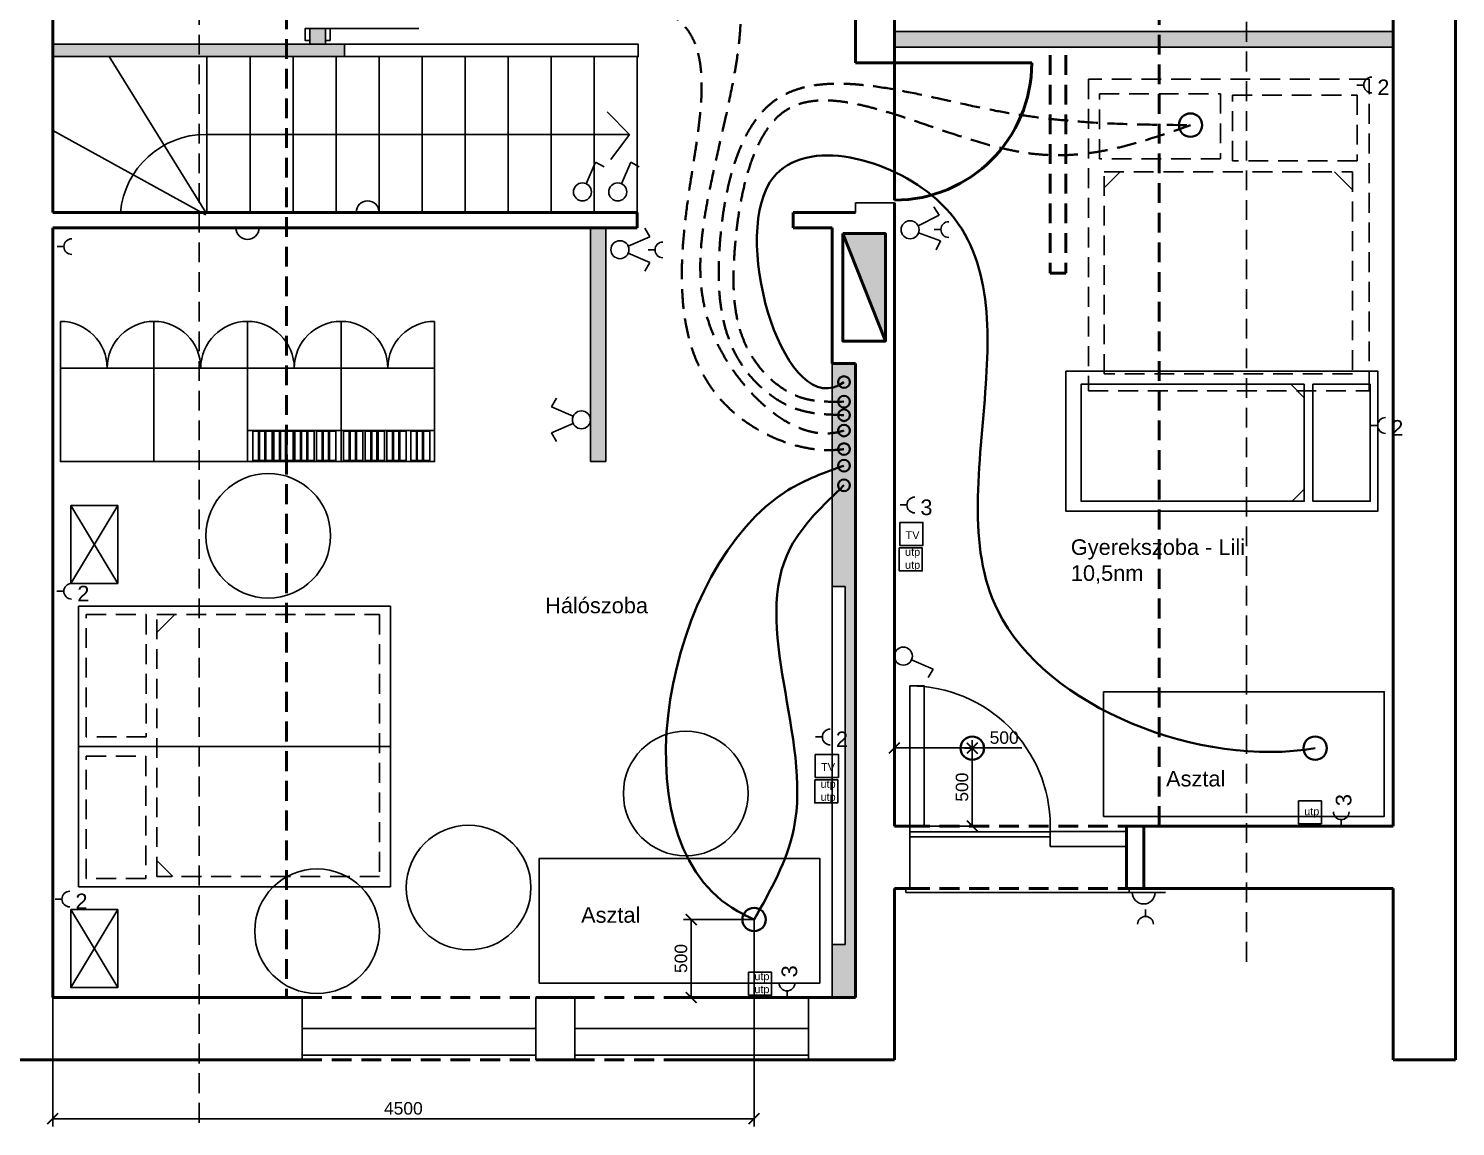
# Model space of a CAD drawing. Header units: metres. Extents: x -98677 to 89321, y -16450 to 242692.
# Drawn here: x -44945 to -35790, y 78411 to 85460 of the extents above; entities that cross this region are included whole.
import ezdxf

# ---------------------------------------------------------------- set-up
doc = ezdxf.new("R2010")
doc.units = ezdxf.units.M
doc.header["$LTSCALE"] = 0.001
doc.linetypes.add('DASHED', pattern=[19.05, 12.7, -6.35])
for name, color, linetype, lineweight in [('ajtók', 7, 'Continuous', 25), ('gépészet - be légtechnika', 6, 'Continuous', 40), ('külső fal', 7, 'Continuous', 50), ('külső fal - sz', 7, 'DASHED', 50), ('szekrény', 251, 'Continuous', 25)]:
    doc.layers.add(name, color=color, linetype=linetype, lineweight=lineweight)
for name, color, linetype in [('fűtés', 8, 'Continuous'), ('gépészet - kapcsolók', 4, 'Continuous'), ('gépészet - villany', 6, 'Continuous'), ('lépcső', 170, 'Continuous'), ('Méret', 7, 'Continuous'), ('szerk', 70, 'Continuous'), ('újfal', 1, 'Continuous'), ('újfal - gipszkarton', 1, 'Continuous'), ('újfal - gipszkarton - sraff', 9, 'Continuous')]:
    doc.layers.add(name, color=color, linetype=linetype)
doc.layers.add('gépészet - elsz. légtechnika', color=7, linetype='Continuous', lineweight=40, true_color=0x890089)
doc.styles.add('dada', font='arial.ttf', dxfattribs={"height": 80})
doc.dimstyles.new('kicsi folyamatos', dxfattribs={"dimscale": 100, "dimtxt": 1, "dimasz": 0.7, "dimexe": 0.5, "dimexo": 0, "dimgap": 0.25, "dimtad": 1, "dimtxsty": 'dada', "dimblk1": 'ARCHTICK', "dimblk2": 'ARCHTICK', "dimsah": 1, "dimcen": 2.5, "dimadec": 0, "dimazin": 0, "dimtfac": 1, "dimtmove": 0, "dimatfit": 3, "dimldrblk": 'ARCHTICK', "dimfxl": 1, "dimarcsym": 0})

# ---------------------------------------------------------------- blocks, each defined once
blk = doc.blocks.new('Fali lámpa')
at = {"layer": 'gépészet - villany', "ltscale": 10000}
blk.add_line((-139.1, 0), (139.1, 0), dxfattribs=at)
blk.add_arc((0, 0), 73.7, 0, 180, dxfattribs=at)
blk = doc.blocks.new('Villany - kapcsoló')
at = {"layer": 'gépészet - kapcsolók', "ltscale": 10000}
for p, q in [((-248.9, 84.5), (-218, 139.8)), ((-110.8, 24.7), (-248.9, 84.5))]:
    blk.add_line(p, q, dxfattribs=at)
blk.add_circle((-57.8, 1.7), 57.8, dxfattribs=at)
blk = doc.blocks.new('Villany - kapcsoló 2 sarkú')
at = {"layer": 'gépészet - kapcsolók', "ltscale": 10000}
for p, q in [((-248.9, 83.8), (-218, 139.1)), ((-110.8, 24), (-248.9, 83.8)), ((-110.8, -22), (-248.9, -81.8)), ((-248.9, -81.8), (-218, -137.1))]:
    blk.add_line(p, q, dxfattribs=at)
blk.add_circle((-57.8, 1), 57.8, dxfattribs=at)
blk = doc.blocks.new('Villany - konector')
at = {"layer": 'gépészet - kapcsolók', "ltscale": 10000}
blk.add_line((-50.5, 0), (-94.3, 0), dxfattribs=at)
blk.add_arc((0, 0), 50.5, 90, 270, dxfattribs=at)
at = {"layer": 'gépészet - villany', "ltscale": 10000, "style": 'dada'}
blk.add_attdef('DARAB', (36.1, -64.9), '', height=100, dxfattribs=at)
blk = doc.blocks.new('Villany - UTP dupla')
at = {"layer": 'gépészet - kapcsolók', "ltscale": 10000}
blk.add_lwpolyline([(-147.8, 0), (0, 0), (0, -147.8), (-147.8, -147.8)], close=True, dxfattribs=at)
at = {"layer": 'gépészet - kapcsolók', "ltscale": 10000, "insert": (-110.8, -1.2), "char_height": 50, "width": 107.62, "attachment_point": 1, "style": 'dada'}
blk.add_mtext('utp\\Putp', dxfattribs=at)
blk = doc.blocks.new('Villany - TV')
at = {"layer": 'gépészet - kapcsolók', "ltscale": 10000}
blk.add_lwpolyline([(-147.8, 0), (0, 0), (0, -147.8), (-147.8, -147.8)], close=True, dxfattribs=at)
at = {"layer": 'gépészet - kapcsolók', "ltscale": 10000, "insert": (-110.8, -56.4), "char_height": 50, "width": 107.62, "attachment_point": 1, "style": 'dada'}
blk.add_mtext('TV', dxfattribs=at)
blk = doc.blocks.new('Villany - UTP')
at = {"layer": 'gépészet - kapcsolók', "ltscale": 10000}
blk.add_lwpolyline([(-147.8, 0), (0, 0), (0, -147.8), (-147.8, -147.8)], close=True, dxfattribs=at)
at = {"layer": 'gépészet - kapcsolók', "ltscale": 10000, "insert": (-110.8, -43.6), "char_height": 50, "width": 107.62, "attachment_point": 1, "style": 'dada'}
blk.add_mtext('utp', dxfattribs=at)
blk = doc.blocks.new('_ArchTick')
at = {"color": 0, "linetype": 'ByBlock', "const_width": 0.15}
blk.add_lwpolyline([(-0.5, -0.5), (0.5, 0.5)], dxfattribs=at)
blk = doc.blocks.new('*D126')
at = {"layer": 'Defpoints', "color": 0, "ltscale": 10000}
for p in [(-40289.8, 79739.8), (-44789.8, 79239.8), (-44789.8, 78461.4)]:
    blk.add_point(p, dxfattribs=at)
at = {"layer": 'Méret', "color": 0, "lineweight": -2, "ltscale": 10000}
for p, q in [((-40289.8, 79739.8), (-40289.8, 78411.4)), ((-44789.8, 79239.8), (-44789.8, 78411.4)), ((-40289.8, 78461.4), (-44789.8, 78461.4))]:
    blk.add_line(p, q, dxfattribs=at)
at = {"layer": 'Méret', "color": 0, "lineweight": -2, "ltscale": 10000, "xscale": 70, "yscale": 70, "zscale": 70, "rotation": 180}
blk.add_blockref('_ArchTick', (-44789.8, 78461.4), dxfattribs=at)
at = {"layer": 'Méret', "color": 0, "lineweight": -2, "ltscale": 10000, "xscale": 70, "yscale": 70, "zscale": 70}
blk.add_blockref('_ArchTick', (-40289.8, 78461.4), dxfattribs=at)
at = {"layer": 'Méret', "color": 0, "ltscale": 10000, "insert": (-42539.8, 78527.3), "char_height": 80, "attachment_point": 5, "style": 'dada'}
blk.add_mtext('4500', dxfattribs=at)
blk = doc.blocks.new('*D127')
at = {"layer": 'Defpoints', "color": 0, "ltscale": 10000}
for p in [(-40693, 79739.8), (-40289.8, 79739.8), (-40448.9, 79239.8)]:
    blk.add_point(p, dxfattribs=at)
at = {"layer": 'Méret', "color": 0, "lineweight": -2, "ltscale": 10000}
for p, q in [((-40289.8, 79739.8), (-40743, 79739.8)), ((-40693, 79239.8), (-40693, 79739.8)), ((-40448.9, 79239.8), (-40743, 79239.8))]:
    blk.add_line(p, q, dxfattribs=at)
at = {"layer": 'Méret', "color": 0, "lineweight": -2, "ltscale": 10000, "xscale": 70, "yscale": 70, "zscale": 70}
for p, rotation in [((-40693, 79739.8), 90), ((-40693, 79239.8), 270)]:
    blk.add_blockref('_ArchTick', p, dxfattribs=dict(at, rotation=rotation))
at = {"layer": 'Méret', "color": 0, "ltscale": 10000, "insert": (-40758.8, 79489.8), "char_height": 80, "attachment_point": 5, "rotation": 90, "style": 'dada'}
blk.add_mtext('500', dxfattribs=at)
blk = doc.blocks.new('*D131')
at = {"layer": 'Defpoints', "color": 0, "ltscale": 10000}
for p in [(-38889.8, 80839.8), (-38889.8, 80839.8), (-39389.8, 80339.8)]:
    blk.add_point(p, dxfattribs=at)
at = {"layer": 'Méret', "color": 0, "lineweight": -2, "ltscale": 10000}
for p, q in [((-38889.8, 80839.8), (-38939.8, 80839.8)), ((-38889.8, 80339.8), (-38889.8, 80839.8)), ((-39389.8, 80339.8), (-38839.8, 80339.8))]:
    blk.add_line(p, q, dxfattribs=at)
at = {"layer": 'Méret', "color": 0, "lineweight": -2, "ltscale": 10000, "xscale": 70, "yscale": 70, "zscale": 70}
for p, rotation in [((-38889.8, 80839.8), 90), ((-38889.8, 80339.8), 270)]:
    blk.add_blockref('_ArchTick', p, dxfattribs=dict(at, rotation=rotation))
at = {"layer": 'Méret', "color": 0, "ltscale": 10000, "insert": (-38955.6, 80589.8), "char_height": 80, "attachment_point": 5, "rotation": 90, "style": 'dada'}
blk.add_mtext('500', dxfattribs=at)
blk = doc.blocks.new('*D132')
at = {"layer": 'Defpoints', "color": 0, "ltscale": 10000}
for p in [(-39389.8, 80841.6), (-38889.8, 80839.8), (-39389.8, 80339.8)]:
    blk.add_point(p, dxfattribs=at)
at = {"layer": 'Méret', "color": 0, "lineweight": -2, "ltscale": 10000}
for p, q in [((-39389.8, 80339.8), (-39389.8, 80891.6)), ((-38889.8, 80841.6), (-39389.8, 80841.6)), ((-38889.8, 80839.8), (-38889.8, 80891.6)), ((-38889.8, 80841.6), (-38571.9, 80841.6))]:
    blk.add_line(p, q, dxfattribs=at)
at = {"layer": 'Méret', "color": 0, "lineweight": -2, "ltscale": 10000, "xscale": 70, "yscale": 70, "zscale": 70, "rotation": 180}
blk.add_blockref('_ArchTick', (-39389.8, 80841.6), dxfattribs=at)
at = {"layer": 'Méret', "color": 0, "lineweight": -2, "ltscale": 10000, "xscale": 70, "yscale": 70, "zscale": 70}
blk.add_blockref('_ArchTick', (-38889.8, 80841.6), dxfattribs=at)
at = {"layer": 'Méret', "color": 0, "ltscale": 10000, "insert": (-38685.2, 80907.5), "char_height": 80, "attachment_point": 5, "style": 'dada'}
blk.add_mtext('500', dxfattribs=at)

msp = doc.modelspace()

# ---------------------------------------------------------------- hatches: boundary and pattern name
at = {"layer": 'külső fal', "ltscale": 10000}
msp.add_hatch(color=256, dxfattribs=at).paths.add_polyline_path([(-39721.016, 84143.582), (-39446.671, 84143.582), (-39446.671, 83453.094)])
at = {"layer": 'újfal - gipszkarton - sraff', "ltscale": 10000}
h = msp.add_hatch(color=256, dxfattribs=at)
h.paths.add_polyline_path([(-44789.787, 85279.815), (-43289.787, 85279.815), (-43289.787, 85358.766), (-44789.787, 85358.766)])
h.paths.add_polyline_path([(-43289.787, 85279.815), (-43188.311, 85279.815), (-42917.278, 85279.815), (-42917.278, 85358.766), (-43039.787, 85358.766), (-43139.787, 85358.766), (-43289.787, 85358.766)])
h.paths.add_polyline_path([(-43039.787, 85358.766), (-43039.787, 85379.815), (-43039.787, 85383.858), (-43039.787, 85459.815), (-43139.787, 85459.815), (-43139.787, 85383.858), (-43139.787, 85379.815), (-43139.787, 85358.766)])
h = msp.add_hatch(color=256, dxfattribs=at)
h.paths.add_polyline_path([(-37689.787, 85339.815), (-37689.787, 85439.815), (-39389.787, 85439.815), (-39389.787, 85339.815)])
h.paths.add_polyline_path([(-37129.787, 85339.815), (-36189.787, 85339.815), (-36189.787, 85439.815), (-37129.787, 85439.815)])
h.paths.add_polyline_path([(-37689.787, 85339.815), (-37129.787, 85339.815), (-37129.787, 85439.815), (-37689.787, 85439.815)])
for points in [[(-41339.787, 82679.815), (-41239.787, 82679.815), (-41239.787, 84179.815), (-41339.787, 84179.815)], [(-39789.787, 79239.815), (-39789.787, 79578.587), (-39705.636, 79578.587), (-39705.636, 81877.151), (-39789.787, 81877.151), (-39789.787, 83309.926), (-39639.787, 83309.926), (-39639.787, 79239.815)]]:
    msp.add_hatch(color=256, dxfattribs=at).paths.add_polyline_path(points)

# ---------------------------------------------------------------- linework, layer by layer
at = {"layer": 'ajtók', "ltscale": 10000}
msp.add_line((-43039.787, 85459.815), (-42439.787, 85459.815), dxfattribs=at)
at = {"layer": 'ajtók'}
for p, q in [((-39289.787, 80339.815), (-39289.787, 81239.815)), ((-39289.787, 80339.815), (-39289.787, 79939.815)), ((-38389.787, 80302.653), (-39289.787, 80302.653)), ((-38389.787, 80208.117), (-38389.787, 80339.815)), ((-38389.787, 80270.15), (-38389.787, 80339.815)), ((-37899.787, 80304.364), (-38389.787, 80304.364)), ((-37899.787, 80239.25), (-37899.787, 80304.364)), ((-39289.787, 80270.15), (-38389.787, 80270.15)), ((-38389.787, 80208.117), (-37899.787, 80208.117)), ((-39316.83, 79914.322), (-39316.83, 79939.815)), ((-37882.54, 79914.322), (-37882.54, 79939.815)), ((-37882.54, 79914.322), (-39316.83, 79914.322)), ((-43189.787, 78839.815), (-43189.787, 79239.815)), ((-41689.787, 79239.815), (-41689.787, 78839.815)), ((-41439.787, 78839.815), (-41439.787, 79239.815)), ((-39939.787, 79239.815), (-39939.787, 78839.815))]:
    msp.add_line(p, q, dxfattribs=at)
at = {"layer": 'ajtók', "ltscale": 10000}
for points in [[(-43139.787, 85459.815), (-43139.787, 85383.858), (-43169.914, 85383.858), (-43169.914, 85459.815)], [(-43039.787, 85459.815), (-43039.787, 85383.858), (-43009.66, 85383.858), (-43009.66, 85459.815)]]:
    msp.add_lwpolyline(points, close=True, dxfattribs=at)
at = {"layer": 'ajtók'}
msp.add_lwpolyline([(-39289.787, 80339.815), (-39197.402, 80339.815), (-39197.402, 81239.815), (-39289.787, 81239.815)], close=True, dxfattribs=at)
at = {"layer": 'ajtók', "color": 7}
for points in [[(-43189.787, 78870.195), (-41689.787, 78870.195), (-41689.787, 79039.815), (-43189.787, 79039.815)], [(-41439.787, 78870.195), (-39939.787, 78870.195), (-39939.787, 79039.815), (-41439.787, 79039.815)]]:
    msp.add_lwpolyline(points, close=True, dxfattribs=at)
at = {"layer": 'ajtók'}
msp.add_arc((-39289.787, 80339.815), 900, 0, 90, dxfattribs=at)
at = {"layer": 'fűtés', "ltscale": 10000}
for p, q in [((-39389.787, 84339.815), (-39639.787, 84339.815)), ((-39639.787, 84339.815), (-39639.787, 84279.815))]:
    msp.add_line(p, q, dxfattribs=at)
at = {"layer": 'gépészet - be légtechnika', "ltscale": 10000}
for centre, radius in [((-39712.819, 83190.164), 37.5), ((-39712.819, 82653.453), 37.5), ((-39712.819, 82527.539), 37.5), ((-38889.787, 80839.815), 75), ((-36689.787, 80839.815), 75), ((-40289.787, 79739.815), 75)]:
    msp.add_circle(centre, radius, dxfattribs=at)
at = {"layer": 'gépészet - be légtechnika', "ltscale": 10000, "start_tangent": (-0.806715, -0.5909407), "end_tangent": (0.98510981, 0.17192631)}
msp.add_spline([(-39712.819, 83190.164), (-40187.683, 84472.916), (-39151.168, 84391.087), (-38802.909, 83175.758), (-38726.885, 81724.597), (-36689.787, 80839.815)], degree=3, dxfattribs=at)
at = {"layer": 'gépészet - be légtechnika', "ltscale": 10000}
for points in [[(-39712.819, 82653.453), (-40072.519, 82495.747), (-40430.793, 79814.747), (-40289.787, 79739.815)], [(-39712.819, 82527.539), (-40055.551, 82127.916), (-40034.788, 80322.021), (-40289.787, 79739.815)]]:
    msp.add_spline(points, degree=3, dxfattribs=at)
at = {"layer": 'gépészet - elsz. légtechnika', "ltscale": 10000}
for centre, radius in [((-37489.787, 84839.815), 75), ((-39712.819, 83064.57), 37.5), ((-39712.819, 82977.733), 37.5), ((-39712.819, 82879.229), 37.5), ((-39712.819, 82759.828), 37.5)]:
    msp.add_circle(centre, radius, dxfattribs=at)
at = {"layer": 'gépészet - elsz. légtechnika', "linetype": 'DASHED', "ltscale": 10000}
for points, start_tangent, end_tangent in [([(-42291.752, 86845.324), (-42147.513, 86251.148), (-41828.441, 85932.076), (-40501.125, 85878.143), (-40580.96, 84393.687), (-40484.473, 83360.061), (-39712.819, 82879.229)], (0.63319268, -0.77399421), (0.94650167, 0.32269891)), ([(-39712.819, 82759.828), (-40476.356, 83048.531), (-40715.337, 84353.241), (-40715.337, 85449.003), (-41766.92, 85672.354), (-43289.787, 85888.692), (-43389.787, 86739.815)], (-0.99021586, -0.13954407), (-0.38236253, 0.92401239))]:
    msp.add_spline(points, degree=3, dxfattribs=dict(at, start_tangent=start_tangent, end_tangent=end_tangent))
for points in [[(-39712.819, 82977.733), (-40005.861, 83013.826), (-40356.65, 83283.858), (-40511.481, 84044.916), (-40173.111, 84985.463), (-38740.658, 84932.34), (-37489.787, 84839.815)], [(-39712.819, 83064.57), (-39973.584, 83086.22), (-40296.513, 83343.995), (-40416.166, 84007.068), (-40107.064, 84919.416), (-38493.288, 84654.813), (-37489.787, 84839.815)]]:
    msp.add_spline(points, degree=3, dxfattribs=at)
at = {"layer": 'külső fal'}
for p, q in [((-35789.787, 88839.815), (-35789.787, 80139.815)), ((-36189.787, 80339.815), (-36189.787, 88439.815)), ((-43589.787, 84279.815), (-44789.787, 84279.815)), ((-43806.878, 84279.815), (-41039.787, 84279.815)), ((-41039.787, 84279.815), (-43589.787, 84279.815)), ((-40039.787, 84279.815), (-40039.787, 84179.815)), ((-40039.787, 84279.815), (-39639.787, 84279.815)), ((-44789.787, 84179.815), (-41039.787, 84179.815)), ((-41039.787, 84179.815), (-43806.878, 84179.815)), ((-39789.787, 84179.815), (-40039.787, 84179.815)), ((-39389.787, 80339.815), (-39289.787, 80339.815)), ((-37899.787, 80339.815), (-37899.787, 79939.815)), ((-37899.787, 80339.815), (-37789.787, 80339.815)), ((-37789.787, 79939.815), (-37789.787, 80339.815)), ((-35789.787, 80139.815), (-35789.787, 80139.815)), ((-35789.787, 80139.815), (-35789.787, 80139.815)), ((-35789.787, 80139.815), (-35789.787, 79739.815)), ((-35789.787, 80139.815), (-35789.787, 79739.815)), ((-39389.787, 79939.815), (-39389.787, 79239.815)), ((-39389.787, 79939.815), (-39289.787, 79939.815)), ((-37899.787, 79939.815), (-37789.787, 79939.815)), ((-36189.787, 78839.815), (-36189.787, 79939.815)), ((-39389.787, 79739.815), (-39389.787, 79239.815)), ((-36189.787, 78839.815), (-36189.787, 79739.815)), ((-35789.787, 78839.815), (-35789.787, 79739.815)), ((-35789.787, 79739.815), (-35789.787, 78839.815)), ((-44789.787, 79239.815), (-43189.787, 79239.815)), ((-41689.787, 79239.815), (-41439.787, 79239.815)), ((-40739.787, 79239.815), (-39639.787, 79239.815)), ((-39389.787, 78839.815), (-39389.787, 79239.815)), ((-39389.787, 79239.815), (-39389.787, 78839.815)), ((-44789.787, 78839.815), (-45189.787, 78839.815)), ((-43189.787, 78839.815), (-45189.787, 78839.815)), ((-41689.787, 78839.815), (-41439.787, 78839.815)), ((-40739.787, 78839.815), (-39389.787, 78839.815)), ((-35789.787, 78839.815), (-36189.787, 78839.815)), ((-35789.787, 78839.815), (-36189.787, 78839.815))]:
    msp.add_line(p, q, dxfattribs=at)
at = {"layer": 'külső fal', "ltscale": 10000}
for p, q in [((-39389.787, 85239.815), (-39389.787, 86289.815)), ((-44789.787, 86139.815), (-44789.787, 84279.815)), ((-39639.787, 85239.815), (-39639.787, 86139.815)), ((-39389.787, 85239.815), (-39639.787, 85239.815)), ((-39431.631, 85239.815), (-38508.153, 85239.815)), ((-39389.787, 85239.815), (-39389.787, 84358.181)), ((-39389.787, 84339.815), (-39389.787, 80339.815)), ((-41039.787, 84279.815), (-41039.787, 84179.815)), ((-44789.787, 84179.815), (-44789.787, 79239.815)), ((-39789.787, 84179.815), (-39789.787, 83309.926)), ((-39721.016, 84143.582), (-39446.671, 83453.094)), ((-39789.787, 83309.926), (-39639.787, 83309.926)), ((-39639.787, 83309.926), (-39639.787, 79239.815)), ((-36189.787, 80339.815), (-37789.787, 80339.815)), ((-36189.787, 79939.815), (-37789.787, 79939.815))]:
    msp.add_line(p, q, dxfattribs=at)
at = {"layer": 'külső fal', "linetype": 'DASHED', "ltscale": 10000}
for p, q in [((-38389.787, 85289.815), (-38389.787, 83889.815)), ((-38289.787, 85289.815), (-38289.787, 83889.815)), ((-38389.787, 83889.815), (-38289.787, 83889.815)), ((-39289.787, 80339.815), (-37899.787, 80339.815)), ((-39289.787, 79939.815), (-37899.787, 79939.815))]:
    msp.add_line(p, q, dxfattribs=at)
at = {"layer": 'külső fal', "ltscale": 10000}
msp.add_lwpolyline([(-39721.016, 84143.582), (-39446.671, 84143.582), (-39446.671, 83453.094), (-39721.016, 83453.094)], close=True, dxfattribs=at)
msp.add_arc((-39389.787, 85239.815), 881.634, 270, 0, dxfattribs=at)
at = {"layer": 'külső fal - sz', "ltscale": 10000}
for p, q in [((-43289.787, 88439.815), (-43289.787, 79239.815)), ((-37689.787, 80339.815), (-37689.787, 88439.815)), ((-43189.787, 79239.815), (-41689.787, 79239.815)), ((-41439.787, 79239.815), (-39939.787, 79239.815)), ((-43189.787, 78839.815), (-41689.787, 78839.815)), ((-41439.787, 78839.815), (-39939.787, 78839.815))]:
    msp.add_line(p, q, dxfattribs=at)
at = {"layer": 'lépcső'}
for p, q in [((-43806.878, 84279.815), (-44427.126, 85279.815)), ((-43799.787, 84279.815), (-43799.787, 85279.815)), ((-43523.787, 84279.815), (-43523.787, 85279.815)), ((-41039.787, 85279.815), (-43289.787, 85279.815)), ((-43247.787, 84279.815), (-43247.787, 85279.815)), ((-42971.787, 84279.815), (-42971.787, 85279.815)), ((-42695.787, 84279.815), (-42695.787, 85279.815)), ((-42419.787, 84279.815), (-42419.787, 85279.815)), ((-42143.787, 84279.815), (-42143.787, 85279.815)), ((-41867.787, 84279.815), (-41867.787, 85279.815)), ((-41591.787, 84279.815), (-41591.787, 85279.815)), ((-41315.787, 84279.815), (-41315.787, 85279.815)), ((-41089.435, 84779.815), (-41232.772, 84924.825)), ((-43806.878, 84262.71), (-44789.787, 84804.69)), ((-41089.435, 84779.815), (-43799.787, 84779.815)), ((-41089.435, 84779.815), (-41208.057, 84620.005)), ((-41039.787, 84279.815), (-43289.787, 84279.815))]:
    msp.add_line(p, q, dxfattribs=at)
at = {"layer": 'lépcső', "ltscale": 10000}
msp.add_line((-41039.787, 84279.815), (-41039.787, 85279.815), dxfattribs=at)
msp.add_arc((-43806.878, 84229.815), 550, 90, 174.7840914, dxfattribs=at)
at = {"layer": 'szekrény', "ltscale": 10000}
for p, q in [((-38043.706, 84436.5), (-37941.257, 84538.948)), ((-36451.42, 84424.81), (-36565.558, 84538.948)), ((-44739.787, 83279.815), (-44739.787, 83579.815)), ((-44139.787, 83279.815), (-44139.787, 83579.815)), ((-44139.787, 83279.815), (-44139.787, 83579.815)), ((-43539.787, 83279.815), (-43539.787, 83579.815)), ((-43539.787, 83279.815), (-43539.787, 83579.815)), ((-42939.787, 83279.815), (-42939.787, 83579.815)), ((-42939.787, 83279.815), (-42939.787, 83579.815)), ((-42339.787, 83279.815), (-42339.787, 83579.815)), ((-36846.271, 83176.357), (-36759.909, 83089.994)), ((-36838.353, 82425.096), (-36759.909, 82503.54)), ((-44672.396, 82397.914), (-44372.396, 81897.914)), ((-44372.396, 82397.914), (-44672.396, 81897.914)), ((-44372.396, 81897.914), (-44372.396, 81897.914)), ((-44007.056, 81697.711), (-44121.64, 81583.127)), ((-44623.317, 80850.679), (-42623.317, 80850.679)), ((-44018.459, 80015.125), (-44121.64, 80118.306)), ((-44372.396, 79803.445), (-44672.396, 79303.445)), ((-44672.396, 79803.445), (-44372.396, 79303.445))]:
    msp.add_line(p, q, dxfattribs=at)
at = {"layer": 'szekrény', "linetype": 'DASHED', "ltscale": 10000}
for points in [[(-38143.957, 83134.202), (-36343.957, 83134.202), (-36343.957, 85134.202), (-38143.957, 85134.202)], [(-38073.777, 85040.551), (-37296.419, 85040.551), (-37296.419, 84622.649), (-38073.777, 84622.649)], [(-37220.437, 85031.784), (-36419.7, 85031.784), (-36419.7, 84610.959), (-37220.437, 84610.959)], [(-38043.706, 84538.948), (-36451.42, 84538.948), (-36451.42, 83242.006), (-38043.706, 83242.006)], [(-44574.541, 81697.711), (-44189.114, 81697.711), (-44189.114, 80912.582), (-44574.541, 80912.582)], [(-44121.64, 81697.711), (-42692.704, 81697.711), (-42692.704, 80015.125), (-44121.64, 80015.125)], [(-44574.541, 80787.675), (-44192.682, 80787.675), (-44192.682, 80002.545), (-44574.541, 80002.545)]]:
    msp.add_lwpolyline(points, close=True, dxfattribs=at)
at = {"layer": 'szekrény', "ltscale": 10000}
for points in [[(-44739.787, 83279.815), (-44139.787, 83279.815), (-44139.787, 82679.815), (-44739.787, 82679.815)], [(-44139.787, 83279.815), (-43539.787, 83279.815), (-43539.787, 82679.815), (-44139.787, 82679.815)], [(-43539.787, 82879.815), (-42939.787, 82879.815), (-42939.787, 83279.815), (-43539.787, 83279.815)], [(-42939.787, 82879.815), (-42339.787, 82879.815), (-42339.787, 83279.815), (-42939.787, 83279.815)], [(-38288.759, 83260.499), (-38288.759, 82360.499), (-36288.759, 82360.499), (-36288.759, 83260.499)], [(-36759.909, 83176.357), (-36759.909, 82425.096), (-38191.336, 82425.096), (-38191.336, 83176.357)], [(-36336.369, 83176.357), (-36336.369, 82425.199), (-36703.953, 82425.199), (-36703.953, 83176.357)], [(-43539.787, 82879.815), (-42939.787, 82879.815), (-42939.787, 82679.815), (-43539.787, 82679.815)], [(-43504.995, 82874.89), (-43468.664, 82874.89), (-43468.664, 82686.338), (-43504.995, 82686.338)], [(-43462.686, 82874.43), (-43429.114, 82874.43), (-43429.114, 82686.798), (-43462.686, 82686.798)], [(-43421.756, 82873.97), (-43381.746, 82873.97), (-43381.746, 82687.718), (-43421.756, 82687.718)], [(-43370.997, 82874.89), (-43334.666, 82874.89), (-43334.666, 82686.338), (-43370.997, 82686.338)], [(-43328.687, 82874.43), (-43295.116, 82874.43), (-43295.116, 82686.798), (-43328.687, 82686.798)], [(-43287.758, 82873.97), (-43247.748, 82873.97), (-43247.748, 82687.718), (-43287.758, 82687.718)], [(-43235.763, 82874.89), (-43199.433, 82874.89), (-43199.433, 82686.338), (-43235.763, 82686.338)], [(-43193.454, 82874.43), (-43159.883, 82874.43), (-43159.883, 82686.798), (-43193.454, 82686.798)], [(-43152.524, 82873.97), (-43112.515, 82873.97), (-43112.515, 82687.718), (-43152.524, 82687.718)], [(-43096.644, 82874.89), (-43060.313, 82874.89), (-43060.313, 82686.338), (-43096.644, 82686.338)], [(-43054.335, 82874.43), (-43020.763, 82874.43), (-43020.763, 82686.798), (-43054.335, 82686.798)], [(-43013.405, 82873.97), (-42973.395, 82873.97), (-42973.395, 82687.718), (-43013.405, 82687.718)], [(-42939.787, 82879.815), (-42339.787, 82879.815), (-42339.787, 82679.815), (-42939.787, 82679.815)], [(-42923.428, 82874.89), (-42887.097, 82874.89), (-42887.097, 82686.338), (-42923.428, 82686.338)], [(-42881.119, 82874.43), (-42847.547, 82874.43), (-42847.547, 82686.798), (-42881.119, 82686.798)], [(-42840.189, 82873.97), (-42800.179, 82873.97), (-42800.179, 82687.718), (-42840.189, 82687.718)], [(-42785.086, 82874.89), (-42748.755, 82874.89), (-42748.755, 82686.338), (-42785.086, 82686.338)], [(-42742.777, 82874.43), (-42709.205, 82874.43), (-42709.205, 82686.798), (-42742.777, 82686.798)], [(-42701.847, 82873.97), (-42661.837, 82873.97), (-42661.837, 82687.718), (-42701.847, 82687.718)], [(-42645.19, 82874.89), (-42608.859, 82874.89), (-42608.859, 82686.338), (-42645.19, 82686.338)], [(-42602.88, 82874.43), (-42569.309, 82874.43), (-42569.309, 82686.798), (-42602.88, 82686.798)], [(-42561.951, 82873.97), (-42521.941, 82873.97), (-42521.941, 82687.718), (-42561.951, 82687.718)], [(-42492.858, 82874.89), (-42456.527, 82874.89), (-42456.527, 82686.338), (-42492.858, 82686.338)], [(-42450.549, 82874.43), (-42416.977, 82874.43), (-42416.977, 82686.798), (-42450.549, 82686.798)], [(-42409.619, 82873.97), (-42369.609, 82873.97), (-42369.609, 82687.718), (-42409.619, 82687.718)], [(-44672.396, 81897.914), (-44372.396, 81897.914), (-44372.396, 82397.914), (-44672.396, 82397.914)], [(-44623.317, 79950.679), (-42623.317, 79950.679), (-42623.317, 81750.679), (-44623.317, 81750.679)], [(-38047.189, 80402.361), (-36247.189, 80402.361), (-36247.189, 81202.361), (-38047.189, 81202.361)], [(-41668.313, 79332.15), (-39868.313, 79332.15), (-39868.313, 80132.15), (-41668.313, 80132.15)], [(-44672.396, 79803.445), (-44372.396, 79803.445), (-44372.396, 79303.445), (-44672.396, 79303.445)]]:
    msp.add_lwpolyline(points, close=True, dxfattribs=at)
for centre in [(-43406.861, 82203.228), (-40728.236, 80548.959), (-42121.133, 79944.962), (-43093.671, 79664.739)]:
    msp.add_circle(centre, 400, dxfattribs=at)
for centre, start, end in [((-44739.787, 83279.815), 0, 90), ((-44139.787, 83279.815), 90, 180), ((-44139.787, 83279.815), 0, 90), ((-43539.787, 83279.815), 90, 180), ((-43539.787, 83279.815), 0, 90), ((-42939.787, 83279.815), 90, 180), ((-42939.787, 83279.815), 0, 90), ((-42339.787, 83279.815), 90, 180)]:
    msp.add_arc(centre, 300, start, end, dxfattribs=at)
at = {"layer": 'szerk', "linetype": 'DASHED', "ltscale": 10000}
for p, q in [((-37129.787, 79469.29), (-37129.787, 89007.785)), ((-43849.787, 78435.303), (-43849.787, 88717.852))]:
    msp.add_line(p, q, dxfattribs=at)
at = {"layer": 'újfal - gipszkarton', "ltscale": 10000}
for p, q in [((-43139.787, 85459.815), (-43139.787, 85379.815)), ((-43039.787, 85459.815), (-43139.787, 85459.815)), ((-43039.787, 85459.815), (-43039.787, 85379.815)), ((-39389.787, 85439.815), (-36189.787, 85439.815)), ((-43139.787, 85379.815), (-43139.787, 85358.766)), ((-43039.787, 85358.766), (-43039.787, 85379.815)), ((-39389.787, 85339.815), (-36189.787, 85339.815)), ((-41339.787, 82679.815), (-41339.787, 84179.815)), ((-41339.787, 84179.815), (-41239.787, 84179.815)), ((-41239.787, 84179.815), (-41239.787, 82679.815)), ((-39789.787, 83309.926), (-39789.787, 79239.815)), ((-41239.787, 82679.815), (-41339.787, 82679.815)), ((-39705.636, 81877.151), (-39789.787, 81877.151)), ((-39705.636, 79578.587), (-39705.636, 81877.151)), ((-39789.787, 79578.587), (-39705.636, 79578.587))]:
    msp.add_line(p, q, dxfattribs=at)
for points in [[(-42917.278, 85358.766), (-44789.787, 85358.766), (-44789.787, 85279.815), (-42917.278, 85279.815)], [(-42917.278, 85279.815), (-41032.895, 85279.815), (-41032.895, 85358.766), (-42917.278, 85358.766)]]:
    msp.add_lwpolyline(points, close=True, dxfattribs=at)

# ---------------------------------------------------------------- block references
at = {"layer": 'gépészet - kapcsolók', "ltscale": 10000, "rotation": 270}
msp.add_blockref('Villany - kapcsoló', (-41392.347, 84353.039), dxfattribs=at)
at = {"layer": 'gépészet - villany', "ltscale": 10000}
for p, values in [((-36327.271, 85097.096), {'DARAB': '2'}), ((-36238.229, 82911.372), {'DARAB': '2'}), ((-39258.98, 82401.039), {'DARAB': '3'}), ((-44668.123, 81847.311), {'DARAB': '2'}), ((-39801.199, 80911.823), {'DARAB': '2'}), ((-44680.041, 79871.297), {'DARAB': '2'})]:
    msp.add_blockref('Villany - konector', p, dxfattribs=at).add_auto_attribs(values)
for name, p, rotation in [('Villany - kapcsoló', (-41165.771, 84353.015), 270), ('Villany - kapcsoló 2 sarkú', (-39346.659, 84165.218), 183.4876184951677), ('Villany - kapcsoló 2 sarkú', (-41208.142, 84040.97), 180), ('Villany - kapcsoló', (-39389.787, 81432.5), 180), ('Fali lámpa', (-37789.787, 79913.922), 180), ('Villany - konector', (-37778.562, 79709.441), 270)]:
    msp.add_blockref(name, p, dxfattribs=dict(at, rotation=rotation))
for name, p in [('Fali lámpa', (-42769.152, 84279.815)), ('Villany - konector', (-39040.912, 84169.147)), ('Villany - konector', (-44667.333, 84059.736)), ('Villany - konector', (-40874.82, 84038.87)), ('Villany - kapcsoló 2 sarkú', (-41339.787, 82946.755)), ('Villany - TV', (-39206.921, 82289.353)), ('Villany - UTP dupla', (-39210.372, 82126.042)), ('Villany - TV', (-39749.14, 80800.137)), ('Villany - UTP dupla', (-39752.591, 80636.826)), ('Villany - UTP dupla', (-40177.304, 79401.95))]:
    msp.add_blockref(name, p, dxfattribs=at)
at = {"layer": 'gépészet - villany', "ltscale": 10000, "rotation": 90}
for p in [(-36522.487, 80431.667), (-40078.284, 79332.15)]:
    msp.add_blockref('Villany - konector', p, dxfattribs=at).add_auto_attribs({'DARAB': '3'})
at = {"layer": 'külső fal', "ltscale": 10000, "rotation": 180}
msp.add_blockref('Fali lámpa', (-43539.787, 84179.815), dxfattribs=at)
at = {"layer": 'újfal', "ltscale": 10000}
msp.add_blockref('Villany - UTP', (-36649.469, 80502.913), dxfattribs=at)

# ---------------------------------------------------------------- texts
at = {"ltscale": 10000, "char_height": 100, "width": 1467.65807, "attachment_point": 1, "style": 'dada'}
for s, insert in [('Gyerekszoba - Lili\\P10,5nm', (-38257.519, 82180.741)), ('Hálószoba', (-41630.232, 81806.263))]:
    msp.add_mtext(s, dxfattribs=dict(at, insert=insert))
at = {"layer": 'szekrény', "ltscale": 10000, "char_height": 100, "width": 906.60327, "attachment_point": 1, "style": 'dada'}
for insert in [(-37646.45, 80694.126), (-41399.518, 79819.224)]:
    msp.add_mtext('Asztal', dxfattribs=dict(at, insert=insert))

# ---------------------------------------------------------------- dimensions: what is measured, and where the dimension line sits
at = {"layer": 'Méret', "ltscale": 10000}
dim = msp.add_linear_dim(base=(-39389.787, 80841.644), p1=(-38889.787, 80839.815), p2=(-39389.787, 80339.815), dimstyle='kicsi folyamatos', dxfattribs=at)
dim.commit()
dim.dimension.update_dxf_attribs({"geometry": '*D132', "text_midpoint": (-38685.188, 80841.644), "dimtype": 160})
for base, p1, p2, picture, middle in [((-38889.787, 80839.815), (-39389.787, 80339.815), (-38889.787, 80839.815), '*D131', (-38955.633, 80589.815)), ((-40692.96, 79739.815), (-40448.867, 79239.815), (-40289.787, 79739.815), '*D127', (-40758.806, 79489.815))]:
    dim = msp.add_linear_dim(base=base, p1=p1, p2=p2, angle=90, dimstyle='kicsi folyamatos', dxfattribs=at)
    dim.commit()
    dim.dimension.update_dxf_attribs({"geometry": picture, "text_midpoint": middle})
dim = msp.add_linear_dim(base=(-44789.787, 78461.423), p1=(-40289.787, 79739.815), p2=(-44789.787, 79239.815), dimstyle='kicsi folyamatos', dxfattribs=at)
dim.commit()
dim.dimension.update_dxf_attribs({"geometry": '*D126', "text_midpoint": (-42539.787, 78527.269)})

doc.saveas('drawing.dxf')
